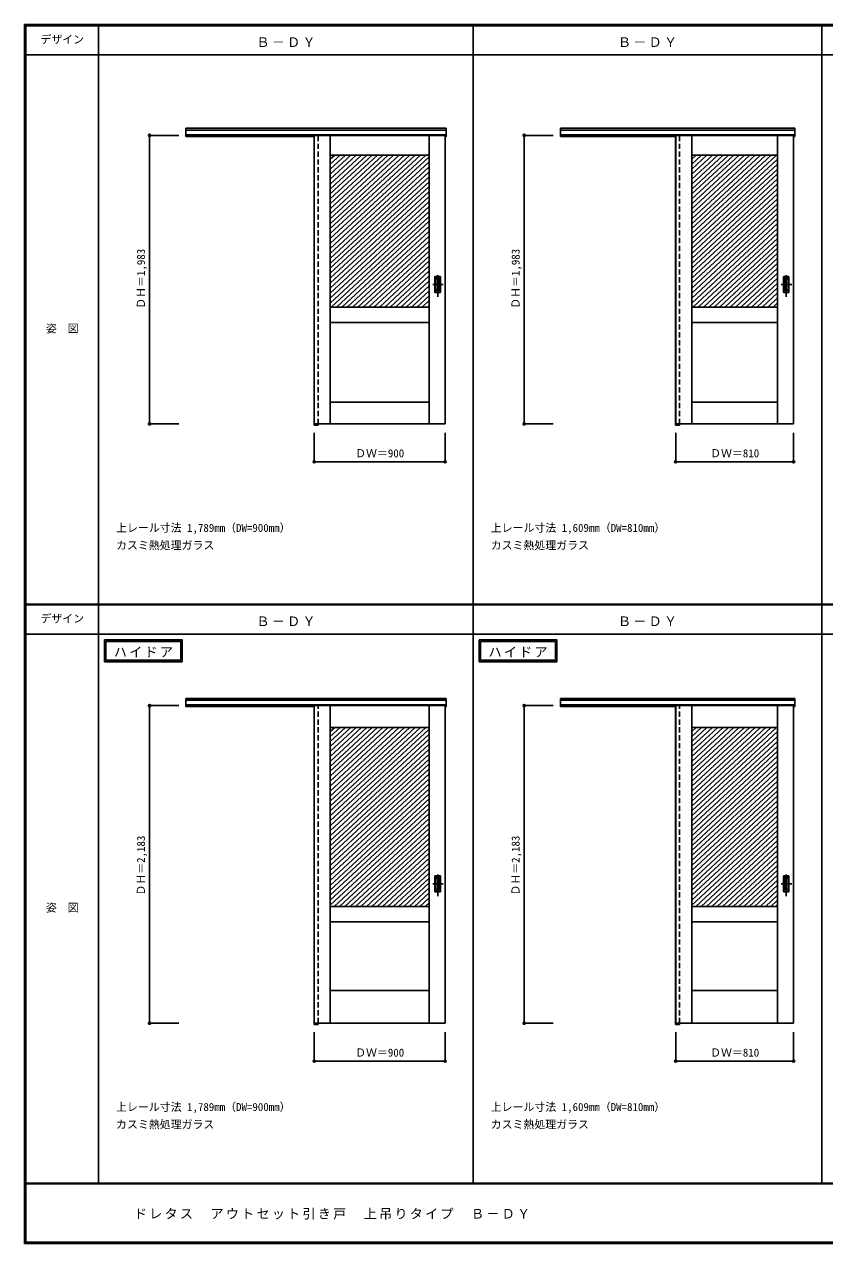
# Model space of a CAD drawing. Units: millimetres, scale not verified. Extents: x -6000 to 5700, y -4307 to 4175.
# Drawn here: x -6000 to -502, y -4205 to 4175 of the extents above; entities that cross this region are included whole.
import ezdxf
from ezdxf.enums import TextEntityAlignment as Align

# ---------------------------------------------------------------- set-up
doc = ezdxf.new("R2010")
doc.units = ezdxf.units.MM
doc.header["$LTSCALE"] = 30
doc.header["$PDMODE"] = 32
doc.header["$PDSIZE"] = 15
doc.linetypes.add('CHAIN1', pattern=[8, 5, -1, 1, -1])
doc.linetypes.add('DASHED1', pattern=[1.8, 1.2, -0.6])
for name, color, linetype in [('0-2_扉', 7, 'Continuous'), ('0-4_枠', 3, 'Continuous'), ('0-6_引手', 7, 'Continuous'), ('0-A_文字', 7, 'Continuous'), ('0-B_寸法', 4, 'Continuous'), ('0-C_ハッチ', 4, 'Continuous'), ('F-1_枠', 6, 'Continuous'), ('F-A_文字', 7, 'Continuous')]:
    doc.layers.add(name, color=color, linetype=linetype)
doc.styles.add('ＭＳ ゴシック', font='')
doc.styles.get('ＭＳ ゴシック').set_extended_font_data('MS Gothic')

msp = doc.modelspace()

# ---------------------------------------------------------------- linework, layer by layer
at = {"layer": '0-2_扉'}
for p, q in [((-4009, 3412), (-4009, 1429)), ((-4009, 3412), (-3109, 3412)), ((-3899, 3412), (-3899, 1429)), ((-3219, 3412), (-3219, 1429)), ((-3109, 1429), (-3109, 3412)), ((-1525, 3412), (-1525, 1429)), ((-1525, 3412), (-715, 3412)), ((-1415, 3412), (-1415, 1429)), ((-825, 3412), (-825, 1429)), ((-715, 1429), (-715, 3412)), ((-3899, 3277), (-3219, 3277)), ((-1415, 3277), (-825, 3277)), ((-3899, 2232), (-3646.5, 2232)), ((-3219, 2232), (-3819, 2232)), ((-825, 2232), (-1415, 2232)), ((-1396.5, 2232), (-1207.5, 2232)), ((-3899, 2127), (-3219, 2127)), ((-1415, 2127), (-825, 2127)), ((-3899, 1579), (-3219, 1579)), ((-1415, 1579), (-825, 1579)), ((-4009, 1429), (-3109, 1429)), ((-1525, 1429), (-715, 1429)), ((-4009, -507.25), (-4009, -2690.25)), ((-4009, -507.25), (-3109, -507.25)), ((-3899, -507.25), (-3899, -2690.25)), ((-3219, -507.25), (-3219, -2690.25)), ((-3109, -2690.25), (-3109, -507.25)), ((-1525, -507.25), (-1525, -2690.25)), ((-1525, -507.25), (-715, -507.25)), ((-1415, -507.25), (-1415, -2690.25)), ((-825, -507.25), (-825, -2690.25)), ((-715, -2690.25), (-715, -507.25)), ((-3899, -657.25), (-3219, -657.25)), ((-1415, -657.25), (-825, -657.25)), ((-3899, -1887.25), (-3646.5, -1887.25)), ((-3219, -1887.25), (-3800.5, -1887.25)), ((-3528, -1887.25), (-3528, -1886.14)), ((-1415, -1887.25), (-1207.5, -1887.25)), ((-825, -1887.25), (-1361.5, -1887.25)), ((-1044, -1887.25), (-1044, -1886.14)), ((-3899, -1992.25), (-3219, -1992.25)), ((-1415, -1992.25), (-825, -1992.25)), ((-3899, -2465.25), (-3219, -2465.25)), ((-1415, -2465.25), (-825, -2465.25)), ((-4009, -2690.25), (-3109, -2690.25)), ((-1525, -2690.25), (-715, -2690.25))]:
    msp.add_line(p, q, dxfattribs=at)
at = {"layer": '0-4_枠'}
for p, q in [((-4890, 3462), (-3101, 3462)), ((-4890, 3405), (-4890, 3462)), ((-4890, 3449), (-3101, 3449)), ((-2316, 3462), (-707, 3462)), ((-2316, 3405), (-2316, 3462)), ((-2316, 3449), (-707, 3449)), ((-4890, 3417), (-3101, 3417)), ((-4890, 3405), (-4009, 3405)), ((-4010, 3417), (-4010, 1420)), ((-3982, 3412), (-3982, 3417)), ((-2316, 3417), (-707, 3417)), ((-2316, 3405), (-1525, 3405)), ((-1526, 3417), (-1526, 1420)), ((-1498, 3412), (-1498, 3417)), ((-3982, 1429), (-3982, 1420)), ((-1498, 1429), (-1498, 1420)), ((-4010, 1420), (-3982, 1420)), ((-1526, 1420), (-1498, 1420)), ((-4890, -457.25), (-3101, -457.25)), ((-4890, -514.25), (-4890, -457.25)), ((-4890, -470.25), (-3101, -470.25)), ((-4890, -502.25), (-3101, -502.25)), ((-4010, -502.25), (-4010, -2699.25)), ((-3982, -507.25), (-3982, -502.25)), ((-2316, -457.25), (-707, -457.25)), ((-2316, -514.25), (-2316, -457.25)), ((-2316, -470.25), (-707, -470.25)), ((-2316, -502.25), (-707, -502.25)), ((-1526, -502.25), (-1526, -2699.25)), ((-1498, -507.25), (-1498, -502.25)), ((-4890, -514.25), (-4009, -514.25)), ((-2316, -514.25), (-1525, -514.25)), ((-4010, -2699.25), (-3982, -2699.25)), ((-3982, -2690.25), (-3982, -2699.25)), ((-1526, -2699.25), (-1498, -2699.25)), ((-1498, -2690.25), (-1498, -2699.25))]:
    msp.add_line(p, q, dxfattribs=at)
at = {"layer": '0-4_枠', "color": 4, "linetype": 'DASHED1'}
for p, q in [((-3982, 1429), (-3982, 3412)), ((-1498, 1429), (-1498, 3412)), ((-3982, -2690.25), (-3982, -507.25)), ((-1498, -2690.25), (-1498, -507.25))]:
    msp.add_line(p, q, dxfattribs=at)
at = {"layer": '0-4_枠'}
for points in [[(-3109, 3405), (-3101, 3405), (-3101, 3462)], [(-715, 3405), (-707, 3405), (-707, 3462)], [(-3109, -514.25), (-3101, -514.25), (-3101, -457.25)], [(-715, -514.25), (-707, -514.25), (-707, -457.25)]]:
    msp.add_lwpolyline(points, dxfattribs=at)
at = {"layer": '0-6_引手'}
for p, q in [((-3141, 2441.5), (-3179, 2441.5)), ((-3179, 2331.5), (-3179, 2441.5)), ((-3141, 2331.5), (-3141, 2441.5)), ((-747, 2441.5), (-785, 2441.5)), ((-785, 2331.5), (-785, 2441.5)), ((-747, 2331.5), (-747, 2441.5)), ((-3147.5, 2425.5), (-3172.5, 2425.5)), ((-3172.5, 2347.5), (-3172.5, 2425.5)), ((-3147.5, 2347.5), (-3172.5, 2347.5)), ((-3147.5, 2347.5), (-3147.5, 2425.5)), ((-753.5, 2425.5), (-778.5, 2425.5)), ((-778.5, 2347.5), (-778.5, 2425.5)), ((-753.5, 2347.5), (-778.5, 2347.5)), ((-753.5, 2347.5), (-753.5, 2425.5)), ((-3141, 2331.5), (-3179, 2331.5)), ((-747, 2331.5), (-785, 2331.5)), ((-3141, -1677.75), (-3179, -1677.75)), ((-3179, -1787.75), (-3179, -1677.75)), ((-3147.5, -1693.75), (-3172.5, -1693.75)), ((-3172.5, -1771.75), (-3172.5, -1693.75)), ((-3147.5, -1771.75), (-3147.5, -1693.75)), ((-3141, -1787.75), (-3141, -1677.75)), ((-747, -1677.75), (-785, -1677.75)), ((-785, -1787.75), (-785, -1677.75)), ((-753.5, -1693.75), (-778.5, -1693.75)), ((-778.5, -1771.75), (-778.5, -1693.75)), ((-753.5, -1771.75), (-753.5, -1693.75)), ((-747, -1787.75), (-747, -1677.75)), ((-3141, -1787.75), (-3179, -1787.75)), ((-3147.5, -1771.75), (-3172.5, -1771.75)), ((-747, -1787.75), (-785, -1787.75)), ((-753.5, -1771.75), (-778.5, -1771.75))]:
    msp.add_line(p, q, dxfattribs=at)
at = {"layer": '0-6_引手', "linetype": 'DASHED1'}
for p, q in [((-3176, 2335.5), (-3176, 2437.5)), ((-782, 2335.5), (-782, 2437.5)), ((-3144, 2335.5), (-3176, 2335.5)), ((-750, 2335.5), (-782, 2335.5)), ((-3176, -1783.75), (-3176, -1681.75)), ((-782, -1783.75), (-782, -1681.75)), ((-3144, -1783.75), (-3176, -1783.75)), ((-750, -1783.75), (-782, -1783.75))]:
    msp.add_line(p, q, dxfattribs=at)
at = {"layer": '0-6_引手', "linetype": 'CHAIN1'}
for p, q in [((-3160, 2301.27), (-3160, 2472.12)), ((-766, 2301.27), (-766, 2472.12)), ((-3121.93, 2386.5), (-3194.44, 2386.5)), ((-727.93, 2386.5), (-800.44, 2386.5)), ((-3160, -1817.98), (-3160, -1647.13)), ((-766, -1817.98), (-766, -1647.13)), ((-3121.93, -1732.75), (-3194.44, -1732.75)), ((-727.93, -1732.75), (-800.44, -1732.75))]:
    msp.add_line(p, q, dxfattribs=at)
at = {"layer": '0-6_引手', "linetype": 'DASHED1'}
for points in [[(-3144, 2335.5), (-3144, 2437.5), (-3176, 2437.5)], [(-750, 2335.5), (-750, 2437.5), (-782, 2437.5)], [(-3144, -1783.75), (-3144, -1681.75), (-3176, -1681.75)], [(-750, -1783.75), (-750, -1681.75), (-782, -1681.75)]]:
    msp.add_lwpolyline(points, dxfattribs=at)
at = {"layer": '0-A_文字'}
for p, q in [((-5450, -55.5), (-5450, -205.5)), ((-5440, -65.5), (-4925.67, -65.5)), ((-4925.67, -65.5), (-4925.67, -195.5)), ((-2876, -55.5), (-2876, -205.5)), ((-2866, -65.5), (-2351.67, -65.5)), ((-2351.67, -65.5), (-2351.67, -195.5)), ((-5450, -205.5), (-4915.67, -205.5)), ((-2876, -205.5), (-2341.67, -205.5))]:
    msp.add_line(p, q, dxfattribs=at)
for points in [[(-5450, -55.5), (-4915.67, -55.5), (-4915.67, -205.5)], [(-5440, -65.5), (-5440, -195.5), (-4925.67, -195.5)], [(-2876, -55.5), (-2341.67, -55.5), (-2341.67, -205.5)], [(-2866, -65.5), (-2866, -195.5), (-2351.67, -195.5)]]:
    msp.add_lwpolyline(points, dxfattribs=at)
at = {"layer": '0-B_寸法'}
for p, q in [((-5140, 3412), (-5140, 1429)), ((-5140, 3412), (-4940, 3412)), ((-2566, 3412), (-2566, 1429)), ((-2566, 3412), (-2366, 3412)), ((-5140, 1429), (-4940, 1429)), ((-2566, 1429), (-2366, 1429)), ((-4009, 1168), (-4009, 1368)), ((-3109, 1168), (-3109, 1368)), ((-1525, 1168), (-1525, 1368)), ((-715, 1168), (-715, 1368)), ((-3109, 1168), (-4009, 1168)), ((-715, 1168), (-1525, 1168)), ((-5140, -507.25), (-5140, -2690.25)), ((-5140, -507.25), (-4940, -507.25)), ((-2566, -507.25), (-2566, -2690.25)), ((-2566, -507.25), (-2366, -507.25)), ((-5140, -2690.25), (-4940, -2690.25)), ((-4009, -2951.25), (-4009, -2751.25)), ((-3109, -2951.25), (-3109, -2751.25)), ((-2566, -2690.25), (-2366, -2690.25)), ((-1525, -2951.25), (-1525, -2751.25)), ((-715, -2951.25), (-715, -2751.25)), ((-3109, -2951.25), (-4009, -2951.25)), ((-715, -2951.25), (-1525, -2951.25))]:
    msp.add_line(p, q, dxfattribs=at)
at = {"layer": '0-B_寸法', "color": 7}
for p in [(-5140, 3412), (-2566, 3412), (-5140, 1429), (-2566, 1429), (-4009, 1168), (-3109, 1168), (-1525, 1168), (-715, 1168), (-5140, -507.25), (-2566, -507.25), (-5140, -2690.25), (-2566, -2690.25), (-4009, -2951.25), (-3109, -2951.25), (-1525, -2951.25), (-715, -2951.25)]:
    msp.add_point(p, dxfattribs=at)
at = {"layer": '0-C_ハッチ'}
for p, q in [((-3830.86, 3277), (-3899, 3213.9)), ((-3794.06, 3277), (-3899, 3179.83)), ((-3757.26, 3277), (-3899, 3145.76)), ((-3720.47, 3277), (-3899, 3111.69)), ((-3867.65, 3277), (-3899, 3247.97)), ((-3683.67, 3277), (-3899, 3077.62)), ((-3646.87, 3277), (-3899, 3043.55)), ((-3610.08, 3277), (-3899, 3009.48)), ((-3573.28, 3277), (-3899, 2975.41)), ((-3536.48, 3277), (-3899, 2941.33)), ((-3499.68, 3277), (-3899, 2907.26)), ((-3462.89, 3277), (-3899, 2873.19)), ((-3426.09, 3277), (-3899, 2839.12)), ((-3389.29, 3277), (-3899, 2805.05)), ((-3352.5, 3277), (-3899, 2770.98)), ((-3315.7, 3277), (-3899, 2736.91)), ((-3242.11, 3277), (-3899, 2668.77)), ((-3278.9, 3277), (-3899, 2702.84)), ((-1346.86, 3277), (-1415, 3213.9)), ((-1310.06, 3277), (-1415, 3179.83)), ((-1273.26, 3277), (-1415, 3145.76)), ((-1236.47, 3277), (-1415, 3111.69)), ((-1383.65, 3277), (-1415, 3247.97)), ((-1199.67, 3277), (-1415, 3077.62)), ((-1162.87, 3277), (-1415, 3043.55)), ((-1126.08, 3277), (-1415, 3009.48)), ((-1089.28, 3277), (-1415, 2975.41)), ((-1052.48, 3277), (-1415, 2941.34)), ((-1015.68, 3277), (-1415, 2907.26)), ((-978.89, 3277), (-1415, 2873.19)), ((-942.09, 3277), (-1415, 2839.12)), ((-905.29, 3277), (-1415, 2805.05)), ((-868.5, 3277), (-1415, 2770.98)), ((-831.7, 3277), (-1415, 2736.91)), ((-3219, 3264.33), (-3899, 2634.7)), ((-3219, 3230.25), (-3899, 2600.62)), ((-3219, 3196.18), (-3899, 2566.55)), ((-825, 3249.13), (-1415, 2702.84)), ((-825, 3215.06), (-1415, 2668.77)), ((-3219, 3162.11), (-3899, 2532.48)), ((-3219, 3128.04), (-3899, 2498.41)), ((-825, 3180.99), (-1415, 2634.7)), ((-825, 3146.92), (-1415, 2600.62)), ((-825, 3112.85), (-1415, 2566.55)), ((-3219, 3093.97), (-3899, 2464.34)), ((-3219, 3059.9), (-3899, 2430.27)), ((-3219, 3025.83), (-3899, 2396.2)), ((-825, 3078.78), (-1415, 2532.48)), ((-825, 3044.71), (-1415, 2498.41)), ((-3219, 2991.76), (-3899, 2362.13)), ((-3219, 2957.69), (-3899, 2328.06)), ((-825, 3010.64), (-1415, 2464.34)), ((-825, 2976.57), (-1415, 2430.27)), ((-825, 2942.49), (-1415, 2396.2)), ((-3219, 2923.61), (-3899, 2293.98)), ((-3219, 2889.54), (-3899, 2259.91)), ((-3219, 2855.47), (-3892.35, 2232)), ((-825, 2908.42), (-1415, 2362.13)), ((-825, 2874.35), (-1415, 2328.06)), ((-3219, 2821.4), (-3855.55, 2232)), ((-3219, 2787.33), (-3818.76, 2232)), ((-825, 2840.28), (-1415, 2293.99)), ((-825, 2806.21), (-1415, 2259.91)), ((-825, 2772.14), (-1408.35, 2232)), ((-3219, 2753.26), (-3781.96, 2232)), ((-3219, 2719.19), (-3745.16, 2232)), ((-3219, 2685.12), (-3708.37, 2232)), ((-825, 2738.07), (-1371.55, 2232)), ((-825, 2704), (-1334.76, 2232)), ((-3219, 2651.05), (-3671.57, 2232)), ((-3219, 2616.98), (-3634.77, 2232)), ((-825, 2669.93), (-1297.96, 2232)), ((-825, 2635.85), (-1261.16, 2232)), ((-825, 2601.78), (-1224.37, 2232)), ((-3219, 2582.9), (-3597.98, 2232)), ((-3219, 2548.83), (-3561.18, 2232)), ((-3219, 2514.76), (-3524.38, 2232)), ((-825, 2567.71), (-1187.57, 2232)), ((-825, 2533.64), (-1150.77, 2232)), ((-3219, 2480.69), (-3487.59, 2232)), ((-3219, 2446.62), (-3450.79, 2232)), ((-825, 2499.57), (-1113.98, 2232)), ((-825, 2465.5), (-1077.18, 2232)), ((-825, 2431.43), (-1040.38, 2232)), ((-3219, 2412.55), (-3413.99, 2232)), ((-3219, 2378.48), (-3377.2, 2232)), ((-825, 2397.36), (-1003.59, 2232)), ((-825, 2363.29), (-966.79, 2232)), ((-3219, 2344.41), (-3340.4, 2232)), ((-3219, 2310.34), (-3303.6, 2232)), ((-3219, 2276.26), (-3266.81, 2232)), ((-825, 2329.22), (-929.99, 2232)), ((-825, 2295.14), (-893.2, 2232)), ((-3219, 2242.19), (-3230.01, 2232)), ((-825, 2261.07), (-856.4, 2232)), ((-3830.86, -657.25), (-3899, -720.35)), ((-3794.06, -657.25), (-3899, -754.42)), ((-3757.26, -657.25), (-3899, -788.49)), ((-3720.47, -657.25), (-3899, -822.56)), ((-3867.65, -657.25), (-3899, -686.28)), ((-3683.67, -657.25), (-3899, -856.63)), ((-3646.87, -657.25), (-3899, -890.7)), ((-3610.08, -657.25), (-3899, -924.77)), ((-3573.28, -657.25), (-3899, -958.84)), ((-3536.48, -657.25), (-3899, -992.92)), ((-3499.68, -657.25), (-3899, -1026.99)), ((-3462.89, -657.25), (-3899, -1061.06)), ((-3426.09, -657.25), (-3899, -1095.13)), ((-3389.29, -657.25), (-3899, -1129.2)), ((-3352.5, -657.25), (-3899, -1163.27)), ((-3315.7, -657.25), (-3899, -1197.34)), ((-3242.11, -657.25), (-3899, -1265.48)), ((-3278.9, -657.25), (-3899, -1231.41)), ((-3219, -669.93), (-3899, -1299.55)), ((-1346.86, -657.25), (-1415, -720.35)), ((-1310.06, -657.25), (-1415, -754.42)), ((-1273.26, -657.25), (-1415, -788.49)), ((-1236.47, -657.25), (-1415, -822.56)), ((-1383.65, -657.25), (-1415, -686.28)), ((-1199.67, -657.25), (-1415, -856.63)), ((-1162.87, -657.25), (-1415, -890.7)), ((-1126.08, -657.25), (-1415, -924.77)), ((-1089.28, -657.25), (-1415, -958.84)), ((-1052.48, -657.25), (-1415, -992.92)), ((-1015.68, -657.25), (-1415, -1026.99)), ((-978.89, -657.25), (-1415, -1061.06)), ((-942.09, -657.25), (-1415, -1095.13)), ((-905.29, -657.25), (-1415, -1129.2)), ((-868.5, -657.25), (-1415, -1163.27)), ((-831.7, -657.25), (-1415, -1197.34)), ((-3219, -704), (-3899, -1333.63)), ((-3219, -738.07), (-3899, -1367.7)), ((-825, -685.12), (-1415, -1231.41)), ((-825, -719.19), (-1415, -1265.48)), ((-825, -753.26), (-1415, -1299.55)), ((-3219, -772.14), (-3899, -1401.77)), ((-3219, -806.21), (-3899, -1435.84)), ((-825, -787.33), (-1415, -1333.63)), ((-825, -821.4), (-1415, -1367.7)), ((-3219, -840.28), (-3899, -1469.91)), ((-3219, -874.35), (-3899, -1503.98)), ((-3219, -908.42), (-3899, -1538.05)), ((-825, -855.47), (-1415, -1401.77)), ((-825, -889.54), (-1415, -1435.84)), ((-3219, -942.49), (-3899, -1572.12)), ((-3219, -976.56), (-3899, -1606.19)), ((-825, -923.61), (-1415, -1469.91)), ((-825, -957.68), (-1415, -1503.98)), ((-825, -991.76), (-1415, -1538.05)), ((-3219, -1010.64), (-3899, -1640.27)), ((-3219, -1044.71), (-3899, -1674.34)), ((-3219, -1078.78), (-3899, -1708.41)), ((-825, -1025.83), (-1415, -1572.12)), ((-825, -1059.9), (-1415, -1606.19)), ((-3219, -1112.85), (-3899, -1742.48)), ((-3219, -1146.92), (-3899, -1776.55)), ((-825, -1093.97), (-1415, -1640.27)), ((-825, -1128.04), (-1415, -1674.34)), ((-825, -1162.11), (-1415, -1708.41)), ((-3219, -1180.99), (-3899, -1810.62)), ((-3219, -1215.06), (-3899, -1844.69)), ((-3219, -1249.13), (-3899, -1878.76)), ((-825, -1196.18), (-1415, -1742.48)), ((-825, -1230.25), (-1415, -1776.55)), ((-3219, -1283.2), (-3871.37, -1887.25)), ((-3219, -1317.28), (-3834.57, -1887.25)), ((-825, -1264.32), (-1415, -1810.62)), ((-825, -1298.4), (-1415, -1844.69)), ((-825, -1332.47), (-1415, -1878.76)), ((-3219, -1351.35), (-3797.78, -1887.25)), ((-3219, -1385.42), (-3760.98, -1887.25)), ((-3219, -1419.49), (-3724.18, -1887.25)), ((-825, -1366.54), (-1387.37, -1887.25)), ((-825, -1400.61), (-1350.57, -1887.25)), ((-3219, -1453.56), (-3687.39, -1887.25)), ((-3219, -1487.63), (-3650.59, -1887.25)), ((-825, -1434.68), (-1313.78, -1887.25)), ((-825, -1468.75), (-1276.98, -1887.25)), ((-825, -1502.82), (-1240.18, -1887.25)), ((-3219, -1521.7), (-3613.79, -1887.25)), ((-3219, -1555.77), (-3577, -1887.25)), ((-3219, -1589.84), (-3540.2, -1887.25)), ((-825, -1536.89), (-1203.39, -1887.25)), ((-825, -1570.96), (-1166.59, -1887.25)), ((-3219, -1623.91), (-3503.4, -1887.25)), ((-3219, -1657.99), (-3466.61, -1887.25)), ((-825, -1605.03), (-1129.79, -1887.25)), ((-825, -1639.11), (-1093, -1887.25)), ((-825, -1673.18), (-1056.2, -1887.25)), ((-3219, -1692.06), (-3429.81, -1887.25)), ((-3219, -1726.13), (-3393.01, -1887.25)), ((-825, -1707.25), (-1019.4, -1887.25)), ((-825, -1741.32), (-982.61, -1887.25)), ((-3219, -1760.2), (-3356.22, -1887.25)), ((-3219, -1794.27), (-3319.42, -1887.25)), ((-3219, -1828.34), (-3282.62, -1887.25)), ((-825, -1775.39), (-945.81, -1887.25)), ((-825, -1809.46), (-909.01, -1887.25)), ((-825, -1843.53), (-872.22, -1887.25)), ((-3219, -1862.41), (-3245.83, -1887.25)), ((-825, -1877.6), (-835.42, -1887.25))]:
    msp.add_line(p, q, dxfattribs=at)
at = {"layer": 'F-1_枠'}
for p, q in [((-6000, 4175), (5700, 4175)), ((-6000, 4175), (-6000, -4205)), ((-6000, 4170), (5700, 4170)), ((-6000, 4165), (5700, 4165)), ((-5995, 4175), (-5995, -4205)), ((-5990, 4175), (-5990, -4205)), ((-5490, 4175), (-5490, -3790)), ((-2916, -3790), (-2916, 4175)), ((-522, -3790), (-522, 4175)), ((-6000, 3965), (5700, 3965)), ((-6000, 190.5), (5700, 190.5)), ((-6000, 187.5), (5700, 187.5)), ((-6000, 184.5), (5700, 184.5)), ((-6000, -15.5), (5700, -15.5)), ((5700, -3790), (-6000, -3790)), ((5700, -3795), (-6000, -3795)), ((5700, -4195), (-6000, -4195)), ((5700, -4200), (-6000, -4200)), ((5700, -4205), (-6000, -4205))]:
    msp.add_line(p, q, dxfattribs=at)

# ---------------------------------------------------------------- texts
at = {"layer": '0-A_文字', "style": 'ＭＳ ゴシック'}
for s, p in [('上レール寸法 1,789mm（DW=900mm）', (-5370, 670.5)), ('上レール寸法 1,609mm（DW=810mm）', (-2796, 670.5)), ('カスミ熱処理ガラス', (-5370, 550.5)), ('カスミ熱処理ガラス', (-2796, 550.5)), ('上レール寸法 1,789mm（DW=900mm）', (-5370, -3310)), ('上レール寸法 1,609mm（DW=810mm）', (-2796, -3310)), ('カスミ熱処理ガラス', (-5370, -3430)), ('カスミ熱処理ガラス', (-2796, -3430))]:
    msp.add_text(s, height=54.99, dxfattribs=at).set_placement(p, align=Align.BOTTOM_LEFT)
at = {"layer": '0-A_文字', "char_height": 65.98, "attachment_point": 7, "style": 'ＭＳ ゴシック'}
for s, insert in [('\\T1.17;Ｂ－ＤＹ', (-4405.5, 4020)), ('\\T1.17;Ｂ－ＤＹ', (-1921.5, 4020)), ('\\T1.17;Ｂ－ＤＹ', (-4405.5, 39.5)), ('\\T1.17;Ｂ－ＤＹ', (-1921.5, 39.5)), ('\\T1.17;ハイドア', (-5385.34, -175.5)), ('\\T1.17;ハイドア', (-2811.34, -175.5))]:
    msp.add_mtext(s, dxfattribs=dict(at, insert=insert))
at = {"layer": '0-B_寸法', "color": 7, "style": 'ＭＳ ゴシック'}
for s, p in [('ＤＨ＝1,983', (-5155, 2220.25)), ('ＤＨ＝1,983', (-2581, 2220.25)), ('ＤＨ＝2,183', (-5155, -1813)), ('ＤＨ＝2,183', (-2581, -1813))]:
    msp.add_text(s, height=54.99, rotation=90, dxfattribs=at).set_placement(p, align=Align.BOTTOM_LEFT)
for s, p in [('ＤＷ＝900', (-3727.75, 1183)), ('ＤＷ＝810', (-1288.75, 1183)), ('ＤＷ＝900', (-3727.75, -2936.25)), ('ＤＷ＝810', (-1288.75, -2936.25))]:
    msp.add_text(s, height=54.99, dxfattribs=at).set_placement(p, align=Align.BOTTOM_LEFT)
at = {"layer": 'F-A_文字', "style": 'ＭＳ ゴシック'}
for s, p in [('デザイン', (-5890, 4027.5)), ('姿\u3000図', (-5852.5, 2040.25)), ('デザイン', (-5890, 47)), ('姿\u3000図', (-5852.5, -1940.25))]:
    msp.add_text(s, height=54.99, dxfattribs=at).set_placement(p, align=Align.BOTTOM_LEFT)
at = {"layer": 'F-A_文字', "insert": (-5247.55, -4040), "char_height": 65.98, "attachment_point": 7, "style": 'ＭＳ ゴシック'}
msp.add_mtext('\\T1.17;ドレタス\u3000アウトセット引き戸\u3000上吊りタイプ\u3000Ｂ－ＤＹ', dxfattribs=at)

doc.saveas('drawing.dxf')
